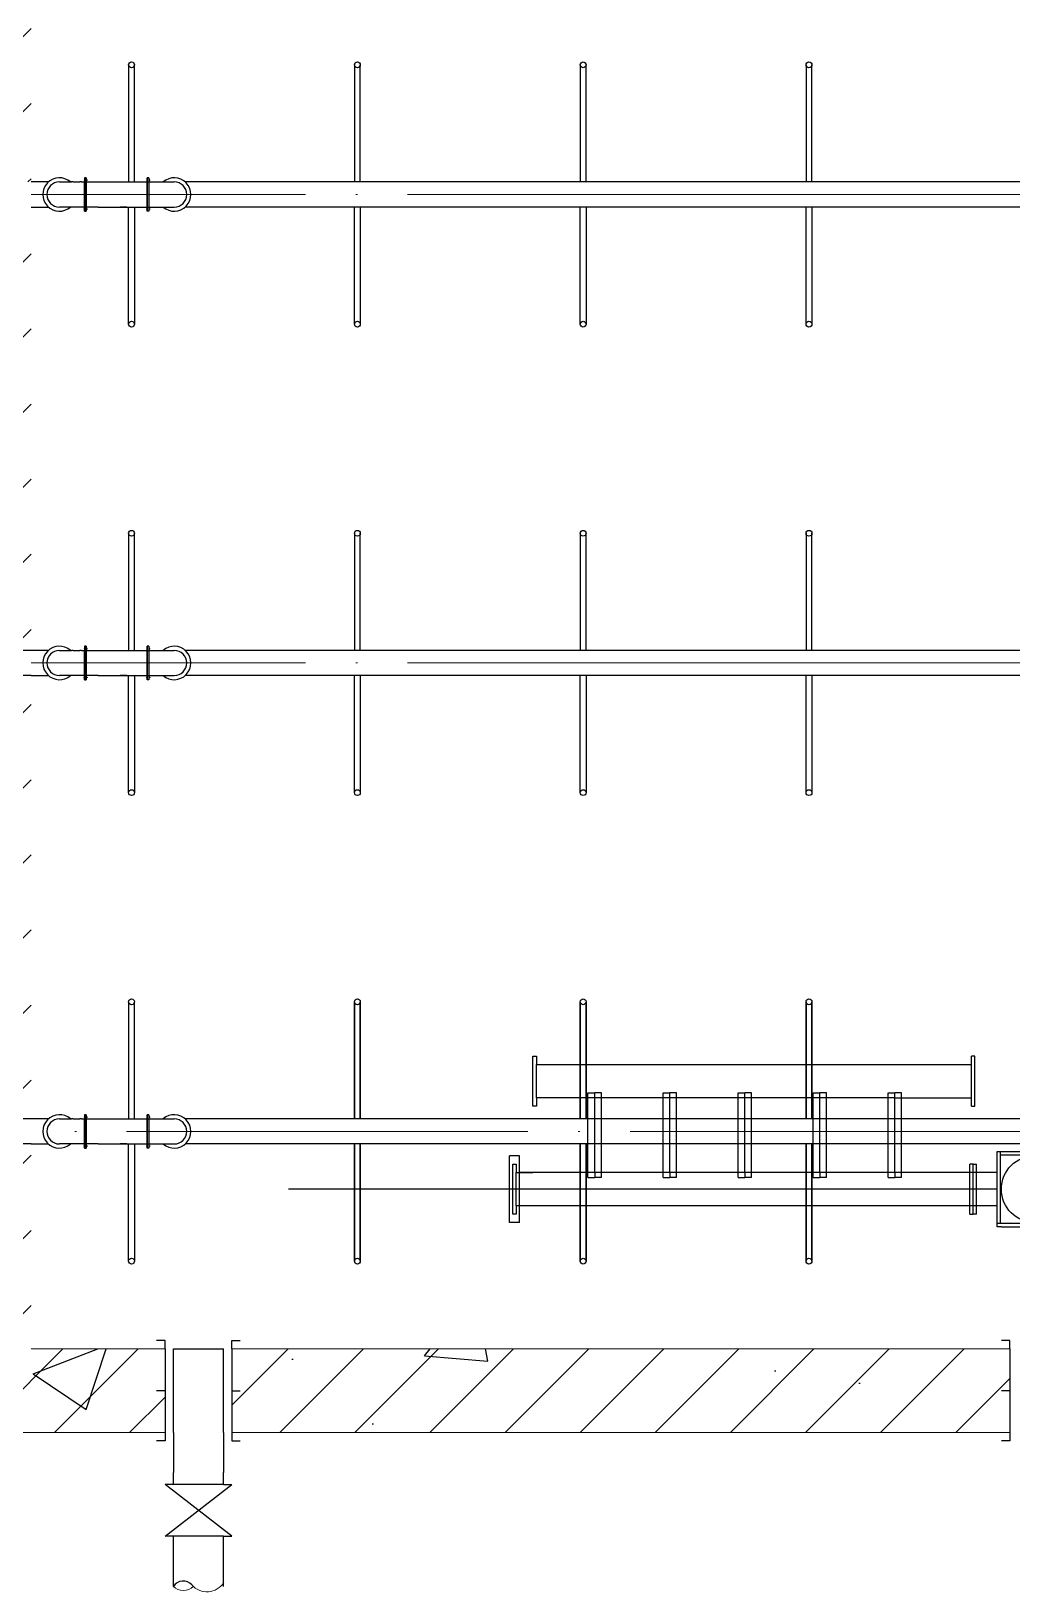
# Model space of a CAD drawing. Header units: millimetres. Extents: x 279 to 2876, y -494 to 1800.
# Drawn here: x 1121.1 to 1179.8, y 825.6 to 918.9 of the extents above; entities that cross this region are included whole.
import ezdxf

# ---------------------------------------------------------------- set-up
doc = ezdxf.new("R2010")
doc.units = ezdxf.units.MM
doc.linetypes.add('ACAD_ISO04W100', pattern=[30, 24, -3, 0, -3])
doc.layers.add('图层1', color=1, linetype='Continuous', lineweight=25, plot=False)
doc.layers.add('图层2', color=5, linetype='Continuous', lineweight=25, plot=False)
doc.layers.add('图层3', color=2, linetype='Continuous')

msp = doc.modelspace()

# ---------------------------------------------------------------- hatches: boundary and pattern name
at = {"layer": '图层3'}
h = msp.add_hatch(dxfattribs=at)
h.set_pattern_fill('ANSI31', color=256, style=0)
h.paths.add_polyline_path([(911.64464, 840.16504), (865.14464, 840.16504), (865.14464, 835.16504), (911.64464, 835.16504)])
h.paths.add_polyline_path([(961.14464, 840.16504), (914.64464, 840.16504), (914.64464, 835.16504), (961.14464, 835.16504)])
h.paths.add_polyline_path([(861.14464, 840.16504), (853.14464, 840.16504), (853.14464, 850.16504), (853.14464, 852.41504), (848.14464, 852.41504), (848.14464, 845.16504), (848.14464, 840.16504), (848.14464, 835.16504), (861.14464, 835.16504)])
h.paths.add_polyline_path([(853.14464, 880.41504), (848.14464, 880.41504), (848.14464, 853.91504), (853.14464, 853.91504)])
h.paths.add_polyline_path([(853.14464, 1085.16504), (853.14464, 1090.16504), (866.84016, 1090.16504), (871.84253, 1095.16504), (848.14464, 1095.16504), (848.14464, 1077.91504), (853.14464, 1077.91504), (853.14464, 1080.16504)])
h.paths.add_polyline_path([(882.72442, 1095.16504), (871.84253, 1095.16504), (866.84016, 1090.16504), (877.72204, 1090.16504)])
h.paths.add_polyline_path([(911.64464, 1095.16504), (882.72442, 1095.16504), (877.72204, 1090.16504), (911.64464, 1090.16504)])
h.paths.add_polyline_path([(853.14464, 1076.41504), (848.14464, 1076.41504), (848.14464, 1049.91504), (853.14464, 1049.91504)])
h.paths.add_polyline_path([(853.14464, 1048.41504), (848.14464, 1048.41504), (848.14464, 1021.91504), (853.14464, 1021.91504)])
h.paths.add_polyline_path([(853.14464, 1020.41504), (848.14464, 1020.41504), (848.14464, 993.91504), (853.14464, 993.91504)])
h.paths.add_polyline_path([(853.14464, 992.41504), (848.14464, 992.41504), (848.14464, 965.91504), (853.14464, 965.91504)])
h.paths.add_polyline_path([(853.14464, 964.41504), (848.14464, 964.41504), (848.14464, 937.91504), (853.14464, 937.91504)])
h.paths.add_polyline_path([(853.14464, 936.41504), (848.14464, 936.41504), (848.14464, 909.91504), (853.14464, 909.91504)])
h.paths.add_polyline_path([(853.14464, 908.41504), (848.14464, 908.41504), (848.14464, 881.91504), (853.14464, 881.91504)])
h.paths.add_polyline_path([(978.14464, 1085.16504), (978.14464, 1090.16504), (978.14464, 1095.16504), (914.64464, 1095.16504), (914.64464, 1090.16504), (973.14464, 1090.16504), (973.14464, 1080.16504), (973.14464, 840.16504), (965.14464, 840.16504), (965.14464, 835.16504), (978.14464, 835.16504)])
h.paths.add_polyline_path([(1041.64464, 1095.16504), (978.14464, 1095.16504), (978.14464, 1090.16504), (978.14464, 1080.16504), (978.14464, 835.16504), (991.14464, 835.16504), (991.14464, 840.16504), (983.14464, 840.16504), (983.14464, 1080.16504), (983.14464, 1090.16504), (1041.64464, 1090.16504)])
h.paths.add_polyline_path([(1108.14464, 1095.16504), (1044.64464, 1095.16504), (1044.64464, 1090.16504), (1103.14464, 1090.16504), (1103.14464, 1085.16504), (1103.14464, 1080.16504), (1103.14464, 1077.91504), (1108.14464, 1077.91504)])
h.paths.add_polyline_path([(1108.14464, 1076.41504), (1103.14464, 1076.41504), (1103.14464, 1049.91504), (1108.14464, 1049.91504)])
h.paths.add_polyline_path([(1108.14464, 1048.41504), (1103.14464, 1048.41504), (1103.14464, 1021.91504), (1108.14464, 1021.91504)])
h.paths.add_polyline_path([(1108.14464, 1020.41504), (1103.14464, 1020.41504), (1103.14464, 993.91504), (1108.14464, 993.91504)])
h.paths.add_polyline_path([(1108.14464, 992.41504), (1103.14464, 992.41504), (1103.14464, 965.91504), (1108.14464, 965.91504)])
h.paths.add_polyline_path([(1108.14464, 964.41504), (1103.14464, 964.41504), (1103.14464, 937.91504), (1108.14464, 937.91504)])
h.paths.add_polyline_path([(1108.14464, 936.41504), (1103.14464, 936.41504), (1103.14464, 909.91504), (1108.14464, 909.91504)])
h.paths.add_polyline_path([(1108.14464, 908.41504), (1103.14464, 908.41504), (1103.14464, 881.91504), (1108.14464, 881.91504)])
h.paths.add_polyline_path([(1108.14464, 880.41504), (1103.14464, 880.41504), (1103.14464, 853.91504), (1108.14464, 853.91504)])
h.paths.add_polyline_path([(1108.14464, 850.16504), (1108.14464, 852.41504), (1103.14464, 852.41504), (1103.14464, 840.16504), (1095.14464, 840.16504), (1095.14464, 835.16504), (1108.14464, 835.16504), (1108.14464, 840.16504)])
h.paths.add_polyline_path([(1091.14464, 840.16504), (1044.64464, 840.16504), (1044.64464, 835.16504), (1091.14464, 835.16504)])
h.paths.add_polyline_path([(1041.64464, 840.16504), (995.14464, 840.16504), (995.14464, 835.16504), (1041.64464, 835.16504)])
h.paths.add_polyline_path([(1129.14472, 840.16504), (1121.14472, 840.16504), (1121.14472, 850.16504), (1121.14472, 852.41504), (1116.14472, 852.41504), (1116.14472, 845.16504), (1116.14472, 840.16504), (1116.14472, 835.16504), (1129.14472, 835.16504)])
h.paths.add_polyline_path([(1179.64472, 840.16504), (1133.14472, 840.16504), (1133.14472, 835.16504), (1179.64472, 835.16504)])
h.paths.add_polyline_path([(1229.14472, 840.16504), (1182.64472, 840.16504), (1182.64472, 835.16504), (1229.14472, 835.16504)])
h.paths.add_polyline_path([(1121.14472, 880.41504), (1116.14472, 880.41504), (1116.14472, 853.91504), (1121.14472, 853.91504)])
h.paths.add_polyline_path([(1121.14472, 908.41504), (1116.14472, 908.41504), (1116.14472, 881.91504), (1121.14472, 881.91504)])
h.paths.add_polyline_path([(1121.14472, 936.41504), (1116.14472, 936.41504), (1116.14472, 909.91504), (1121.14472, 909.91504)])
h.paths.add_polyline_path([(1121.14472, 964.41504), (1116.14472, 964.41504), (1116.14472, 937.91504), (1121.14472, 937.91504)])
h.paths.add_polyline_path([(1121.14472, 992.41504), (1116.14472, 992.41504), (1116.14472, 965.91504), (1121.14472, 965.91504)])
h.paths.add_polyline_path([(1121.14472, 1020.41504), (1116.14472, 1020.41504), (1116.14472, 993.91504), (1121.14472, 993.91504)])
h.paths.add_polyline_path([(1121.14472, 1048.41504), (1116.14472, 1048.41504), (1116.14472, 1021.91504), (1121.14472, 1021.91504)])
h.paths.add_polyline_path([(1121.14472, 1076.41504), (1116.14472, 1076.41504), (1116.14472, 1049.91504), (1121.14472, 1049.91504)])
h.paths.add_polyline_path([(1121.14472, 1090.16504), (1179.64472, 1090.16504), (1179.64472, 1095.16504), (1116.14472, 1095.16504), (1116.14472, 1077.91504), (1121.14472, 1077.91504), (1121.14472, 1080.16504), (1121.14472, 1085.16504)])
h.paths.add_polyline_path([(1246.14472, 1095.16504), (1182.64472, 1095.16504), (1182.64472, 1090.16504), (1241.14472, 1090.16504), (1241.14472, 1080.16504), (1241.14472, 840.16504), (1233.14472, 840.16504), (1233.14472, 835.16504), (1246.14472, 835.16504), (1246.14472, 1085.16504), (1246.14472, 1090.16504)])
h = msp.add_hatch(dxfattribs=at)
h.set_pattern_fill('AR-CONC', color=256, scale=0.25, style=0)
h.paths.add_polyline_path([(853.14464, 1076.41504), (848.14464, 1076.41504), (848.14464, 1049.91504), (853.14464, 1049.91504)])
h.paths.add_polyline_path([(853.14464, 1090.16504), (866.84016, 1090.16504), (871.84253, 1095.16504), (848.14464, 1095.16504), (848.14464, 1077.91504), (853.14464, 1077.91504), (853.14464, 1080.16504), (853.14464, 1085.16504)])
h.paths.add_polyline_path([(911.64464, 1095.16504), (882.72442, 1095.16504), (877.72204, 1090.16504), (911.64464, 1090.16504)])
h.paths.add_polyline_path([(882.72442, 1095.16504), (871.84253, 1095.16504), (866.84016, 1090.16504), (877.72204, 1090.16504)])
h.paths.add_polyline_path([(978.14464, 1095.16504), (914.64464, 1095.16504), (914.64464, 1090.16504), (973.14464, 1090.16504), (973.14464, 1080.16504), (973.14464, 840.16504), (965.14464, 840.16504), (965.14464, 835.16504), (978.14464, 835.16504), (978.14464, 1085.16504), (978.14464, 1090.16504)])
h.paths.add_polyline_path([(961.14464, 840.16504), (914.64464, 840.16504), (914.64464, 835.16504), (961.14464, 835.16504)])
h.paths.add_polyline_path([(911.64464, 840.16504), (865.14464, 840.16504), (865.14464, 835.16504), (911.64464, 835.16504)])
h.paths.add_polyline_path([(853.14464, 850.16504), (853.14464, 852.41504), (848.14464, 852.41504), (848.14464, 845.16504), (848.14464, 840.16504), (848.14464, 835.16504), (861.14464, 835.16504), (861.14464, 840.16504), (853.14464, 840.16504)])
h.paths.add_polyline_path([(853.14464, 880.41504), (848.14464, 880.41504), (848.14464, 853.91504), (853.14464, 853.91504)])
h.paths.add_polyline_path([(853.14464, 908.41504), (848.14464, 908.41504), (848.14464, 881.91504), (853.14464, 881.91504)])
h.paths.add_polyline_path([(853.14464, 936.41504), (848.14464, 936.41504), (848.14464, 909.91504), (853.14464, 909.91504)])
h.paths.add_polyline_path([(853.14464, 964.41504), (848.14464, 964.41504), (848.14464, 937.91504), (853.14464, 937.91504)])
h.paths.add_polyline_path([(853.14464, 992.41504), (848.14464, 992.41504), (848.14464, 965.91504), (853.14464, 965.91504)])
h.paths.add_polyline_path([(853.14464, 1020.41504), (848.14464, 1020.41504), (848.14464, 993.91504), (853.14464, 993.91504)])
h.paths.add_polyline_path([(853.14464, 1048.41504), (848.14464, 1048.41504), (848.14464, 1021.91504), (853.14464, 1021.91504)])
h.paths.add_polyline_path([(983.14464, 1080.16504), (983.14464, 1090.16504), (1041.64464, 1090.16504), (1041.64464, 1095.16504), (978.14464, 1095.16504), (978.14464, 1090.16504), (978.14464, 1080.16504), (978.14464, 835.16504), (991.14464, 835.16504), (991.14464, 840.16504), (983.14464, 840.16504)])
h.paths.add_polyline_path([(1108.14464, 1095.16504), (1044.64464, 1095.16504), (1044.64464, 1090.16504), (1103.14464, 1090.16504), (1103.14464, 1085.16504), (1103.14464, 1080.16504), (1103.14464, 1077.91504), (1108.14464, 1077.91504)])
h.paths.add_polyline_path([(1108.14464, 1076.41504), (1103.14464, 1076.41504), (1103.14464, 1049.91504), (1108.14464, 1049.91504)])
h.paths.add_polyline_path([(1108.14464, 1048.41504), (1103.14464, 1048.41504), (1103.14464, 1021.91504), (1108.14464, 1021.91504)])
h.paths.add_polyline_path([(1108.14464, 1020.41504), (1103.14464, 1020.41504), (1103.14464, 993.91504), (1108.14464, 993.91504)])
h.paths.add_polyline_path([(1121.14472, 1020.41504), (1116.14472, 1020.41504), (1116.14472, 993.91504), (1121.14472, 993.91504)])
h.paths.add_polyline_path([(1121.14472, 1048.41504), (1116.14472, 1048.41504), (1116.14472, 1021.91504), (1121.14472, 1021.91504)])
h.paths.add_polyline_path([(1121.14472, 1076.41504), (1116.14472, 1076.41504), (1116.14472, 1049.91504), (1121.14472, 1049.91504)])
h.paths.add_polyline_path([(1121.14472, 1090.16504), (1179.64472, 1090.16504), (1179.64472, 1095.16504), (1116.14472, 1095.16504), (1116.14472, 1077.91504), (1121.14472, 1077.91504), (1121.14472, 1080.16504), (1121.14472, 1085.16504)])
h.paths.add_polyline_path([(1108.14464, 992.41504), (1103.14464, 992.41504), (1103.14464, 965.91504), (1108.14464, 965.91504)])
h.paths.add_polyline_path([(1121.14472, 992.41504), (1116.14472, 992.41504), (1116.14472, 965.91504), (1121.14472, 965.91504)])
h.paths.add_polyline_path([(1121.14472, 964.41504), (1116.14472, 964.41504), (1116.14472, 937.91504), (1121.14472, 937.91504)])
h.paths.add_polyline_path([(1108.14464, 964.41504), (1103.14464, 964.41504), (1103.14464, 937.91504), (1108.14464, 937.91504)])
h.paths.add_polyline_path([(1108.14464, 936.41504), (1103.14464, 936.41504), (1103.14464, 909.91504), (1108.14464, 909.91504)])
h.paths.add_polyline_path([(1121.14472, 936.41504), (1116.14472, 936.41504), (1116.14472, 909.91504), (1121.14472, 909.91504)])
h.paths.add_polyline_path([(1121.14472, 908.41504), (1116.14472, 908.41504), (1116.14472, 881.91504), (1121.14472, 881.91504)])
h.paths.add_polyline_path([(1108.14464, 908.41504), (1103.14464, 908.41504), (1103.14464, 881.91504), (1108.14464, 881.91504)])
h.paths.add_polyline_path([(1108.14464, 880.41504), (1103.14464, 880.41504), (1103.14464, 853.91504), (1108.14464, 853.91504)])
h.paths.add_polyline_path([(1121.14472, 880.41504), (1116.14472, 880.41504), (1116.14472, 853.91504), (1121.14472, 853.91504)])
h.paths.add_polyline_path([(1091.14464, 840.16504), (1044.64464, 840.16504), (1044.64464, 835.16504), (1091.14464, 835.16504)])
h.paths.add_polyline_path([(1108.14464, 840.16504), (1108.14464, 850.16504), (1108.14464, 852.41504), (1103.14464, 852.41504), (1103.14464, 840.16504), (1095.14464, 840.16504), (1095.14464, 835.16504), (1108.14464, 835.16504)])
h.paths.add_polyline_path([(1129.14472, 840.16504), (1121.14472, 840.16504), (1121.14472, 850.16504), (1121.14472, 852.41504), (1116.14472, 852.41504), (1116.14472, 845.16504), (1116.14472, 840.16504), (1116.14472, 835.16504), (1129.14472, 835.16504)])
h.paths.add_polyline_path([(1179.64472, 840.16504), (1133.14472, 840.16504), (1133.14472, 835.16504), (1179.64472, 835.16504)])
h.paths.add_polyline_path([(1041.64464, 840.16504), (995.14464, 840.16504), (995.14464, 835.16504), (1041.64464, 835.16504)])
h.paths.add_polyline_path([(1229.14472, 840.16504), (1182.64472, 840.16504), (1182.64472, 835.16504), (1229.14472, 835.16504)])
h.paths.add_polyline_path([(1246.14472, 1085.16504), (1246.14472, 1090.16504), (1246.14472, 1095.16504), (1182.64472, 1095.16504), (1182.64472, 1090.16504), (1241.14472, 1090.16504), (1241.14472, 1080.16504), (1241.14472, 840.16504), (1233.14472, 840.16504), (1233.14472, 835.16504), (1246.14472, 835.16504)])

# ---------------------------------------------------------------- linework, layer by layer
at = {"linetype": 'ACAD_ISO04W100', "lineweight": 0}
for p, q in [((1167.64472, 909.16504), (1121.14472, 909.16504)), ((1167.64472, 909.16504), (1241.14472, 909.16504)), ((1167.64472, 881.16504), (1121.14472, 881.16504)), ((1167.64472, 881.16504), (1241.14472, 881.16504)), ((1241.14472, 853.16504), (1121.14472, 853.16504))]:
    msp.add_line(p, q, dxfattribs=at)
for p, q in [((1151.14472, 857.16562), (1151.14472, 857.66562)), ((1151.14472, 857.66562), (1151.34472, 857.66562)), ((1151.34472, 857.66562), (1151.34472, 857.16562)), ((1177.36571, 854.66562), (1177.36571, 857.66562)), ((1177.56571, 857.66562), (1177.36571, 857.66562)), ((1177.56571, 857.36562), (1177.56571, 857.66562)), ((1177.56571, 857.16562), (1177.56571, 857.36562)), ((1151.14472, 854.66562), (1151.14472, 857.16562)), ((1151.34472, 855.16562), (1151.34472, 857.16562)), ((1151.34472, 857.16562), (1177.36571, 857.16562)), ((1177.56571, 855.16562), (1177.56571, 857.16562)), ((1154.43155, 850.41562), (1154.43155, 855.46562)), ((1154.43155, 855.46562), (1154.83155, 855.46562)), ((1154.83155, 850.71562), (1154.83155, 855.46562)), ((1154.83155, 850.71562), (1154.83155, 855.46562)), ((1155.23155, 855.46562), (1154.83155, 855.46562)), ((1154.83155, 850.71562), (1154.83155, 855.40636)), ((1155.23155, 850.41562), (1155.23155, 855.46562)), ((1158.91838, 850.41562), (1158.91838, 855.46562)), ((1158.91838, 855.46562), (1159.31838, 855.46562)), ((1159.31838, 850.71562), (1159.31838, 855.46562)), ((1159.31838, 850.71562), (1159.31838, 855.46562)), ((1159.31838, 850.71562), (1159.31838, 855.46562)), ((1159.71838, 855.46562), (1159.31838, 855.46562)), ((1159.71838, 850.41562), (1159.71838, 855.46562)), ((1163.40522, 850.41562), (1163.40522, 855.46562)), ((1163.40522, 855.46562), (1163.80522, 855.46562)), ((1163.80522, 850.71562), (1163.80522, 855.46562)), ((1163.80522, 850.71562), (1163.80522, 855.46562)), ((1163.80522, 850.71562), (1163.80522, 855.46562)), ((1164.20522, 855.46562), (1163.80522, 855.46562)), ((1164.20522, 850.41562), (1164.20522, 855.46562)), ((1167.89205, 850.41562), (1167.89205, 855.46562)), ((1167.89205, 855.46562), (1168.29205, 855.46562)), ((1168.29205, 850.71562), (1168.29205, 855.46562)), ((1168.29205, 850.71562), (1168.29205, 855.46562)), ((1168.29205, 850.71562), (1168.29205, 855.46562)), ((1168.69205, 855.46562), (1168.29205, 855.46562)), ((1168.69205, 850.41562), (1168.69205, 855.46562)), ((1172.37888, 850.41562), (1172.37888, 855.46562)), ((1172.37888, 855.46562), (1172.77888, 855.46562)), ((1172.77888, 850.71562), (1172.77888, 855.46562)), ((1172.77888, 850.71562), (1172.77888, 855.46562)), ((1173.17888, 855.46562), (1172.77888, 855.46562)), ((1173.17888, 850.41562), (1173.17888, 855.46562)), ((1151.34472, 854.66562), (1151.14472, 854.66562)), ((1172.77888, 855.16562), (1151.34472, 855.16562)), ((1151.34472, 855.16562), (1151.34472, 854.66562)), ((1172.77888, 855.16562), (1175.54553, 855.16562)), ((1175.54553, 855.16562), (1177.36571, 855.16562)), ((1177.36571, 854.66562), (1177.56571, 854.66562)), ((1177.56571, 854.66562), (1177.56571, 855.16562)), ((1150.04472, 851.71562), (1149.74472, 851.71562)), ((1149.74472, 851.67864), (1149.74472, 851.71562)), ((1149.74472, 847.95383), (1149.74472, 851.67864)), ((1150.34472, 851.71562), (1150.04472, 851.71562)), ((1150.34472, 851.67864), (1150.34472, 851.71562)), ((1150.34472, 847.95383), (1150.34472, 851.67864)), ((1178.89472, 847.46562), (1178.89472, 851.96562)), ((1178.89472, 851.96562), (1181.14472, 851.96562)), ((1179.09472, 847.66562), (1179.09472, 851.96562)), ((1179.09472, 851.76562), (1181.14472, 851.76562)), ((1149.94472, 850.71562), (1149.94472, 851.21562)), ((1149.94472, 851.21562), (1150.14472, 851.21562)), ((1149.94472, 848.21562), (1149.94472, 850.71562)), ((1150.14472, 851.21562), (1150.14472, 850.71562)), ((1150.14472, 848.71562), (1150.14472, 850.71562)), ((1150.14472, 850.71562), (1151.14472, 850.71562)), ((1177.26571, 850.71562), (1150.34472, 850.71562)), ((1157.93956, 850.71562), (1151.14472, 850.71562)), ((1154.83155, 850.71562), (1154.83155, 850.41562)), ((1154.83155, 850.71562), (1154.83155, 850.41562)), ((1178.89472, 850.71562), (1157.93956, 850.71562)), ((1159.31838, 850.71562), (1159.31838, 850.41562)), ((1159.31838, 850.71562), (1159.31838, 850.41562)), ((1163.80522, 850.71562), (1163.80522, 850.41562)), ((1163.80522, 850.71562), (1163.80522, 850.41562)), ((1168.29205, 850.71562), (1168.29205, 850.41562)), ((1168.29205, 850.71562), (1168.29205, 850.41562)), ((1172.77888, 850.71562), (1172.77888, 850.41562)), ((1172.77888, 850.71562), (1172.77888, 850.41562)), ((1177.26571, 848.21562), (1177.26571, 851.21562)), ((1177.46571, 851.21562), (1177.26571, 851.21562)), ((1177.46571, 850.91562), (1177.46571, 851.21562)), ((1177.46571, 851.21562), (1177.66571, 851.21562)), ((1177.46571, 850.71562), (1177.46571, 850.91562)), ((1177.46571, 848.71562), (1177.46571, 850.71562)), ((1177.66571, 848.21562), (1177.66571, 851.21562)), ((1154.43155, 850.41562), (1154.83155, 850.41562)), ((1155.23155, 850.41562), (1154.83155, 850.41562)), ((1158.91838, 850.41562), (1159.31838, 850.41562)), ((1159.71838, 850.41562), (1159.31838, 850.41562)), ((1163.40522, 850.41562), (1163.80522, 850.41562)), ((1164.20522, 850.41562), (1163.80522, 850.41562)), ((1167.89205, 850.41562), (1168.29205, 850.41562)), ((1168.69205, 850.41562), (1168.29205, 850.41562)), ((1172.37888, 850.41562), (1172.77888, 850.41562)), ((1173.17888, 850.41562), (1172.77888, 850.41562)), ((1178.89472, 849.71562), (1136.53452, 849.71562)), ((1177.46571, 849.71562), (1177.26571, 849.71562)), ((1149.74472, 847.71562), (1149.74472, 847.95383)), ((1150.14472, 848.21562), (1149.94472, 848.21562)), ((1151.14472, 848.71562), (1150.14472, 848.71562)), ((1150.14472, 848.71562), (1150.14472, 848.21562)), ((1150.34472, 847.71562), (1150.34472, 847.95383)), ((1156.86771, 848.71562), (1151.14472, 848.71562)), ((1178.89472, 848.71562), (1156.86771, 848.71562)), ((1177.26571, 848.21562), (1177.46571, 848.21562)), ((1177.46571, 848.21562), (1177.46571, 848.71562)), ((1177.66571, 848.21562), (1177.46571, 848.21562)), ((1150.04472, 847.71562), (1149.74472, 847.71562)), ((1150.34472, 847.71562), (1149.89472, 847.71562)), ((1181.14472, 847.66562), (1178.89472, 847.66562)), ((1179.14472, 847.46562), (1178.89472, 847.46562)), ((1179.14472, 847.46562), (1181.14472, 847.46562)), ((1129.14472, 840.66504), (1128.64472, 840.66504)), ((1129.14472, 840.16504), (1129.14472, 840.66504)), ((1133.14472, 840.16504), (1133.14472, 840.66504)), ((1133.14472, 840.66504), (1133.64472, 840.66504)), ((1179.64472, 840.66504), (1179.14472, 840.66504)), ((1179.64472, 840.16504), (1179.64472, 840.66504)), ((1129.14472, 840.16504), (1129.14472, 835.16504)), ((1133.14472, 840.16504), (1133.14472, 835.16504)), ((1179.64472, 840.16504), (1179.64472, 835.16504)), ((1129.14472, 837.66504), (1128.64472, 837.66504)), ((1133.14472, 837.66504), (1133.64472, 837.66504)), ((1179.64472, 837.66504), (1179.14472, 837.66504)), ((1129.14472, 835.16504), (1129.14472, 834.66504)), ((1129.64472, 835.16504), (1129.64472, 832.77254)), ((1129.64472, 835.16504), (1129.64472, 832.77254)), ((1129.64472, 835.16504), (1129.64472, 832.77254)), ((1129.64472, 835.16504), (1129.64472, 832.77254)), ((1132.64472, 835.16504), (1132.64472, 832.77254)), ((1132.64472, 835.16504), (1132.64472, 832.77254)), ((1132.64472, 835.16504), (1132.64472, 832.77254)), ((1132.64472, 835.16504), (1132.64472, 832.77254)), ((1133.14472, 835.16504), (1133.14472, 834.66504)), ((1179.64472, 835.16504), (1179.64472, 834.66504)), ((1129.14472, 834.66504), (1128.64472, 834.66504)), ((1133.14472, 834.66504), (1133.64472, 834.66504)), ((1179.64472, 834.66504), (1179.14472, 834.66504)), ((1129.64472, 832.07004), (1129.14472, 832.07004)), ((1133.14472, 828.97504), (1129.14472, 832.07004)), ((1129.14472, 828.97504), (1133.14472, 832.07004)), ((1129.64472, 832.07004), (1129.64472, 832.77254)), ((1129.64472, 832.07004), (1129.64472, 832.77254)), ((1129.64472, 832.07004), (1129.64472, 832.77254)), ((1129.64472, 832.07004), (1129.64472, 832.77254)), ((1132.64472, 832.07004), (1129.64472, 832.07004)), ((1132.64472, 832.07004), (1132.64472, 832.77254)), ((1132.64472, 832.07004), (1132.64472, 832.77254)), ((1132.64472, 832.07004), (1132.64472, 832.77254)), ((1132.64472, 832.07004), (1132.64472, 832.77254)), ((1132.64472, 832.07004), (1133.14472, 832.07004)), ((1129.64472, 828.97504), (1129.14472, 828.97504)), ((1129.64472, 825.97504), (1129.64472, 828.97504)), ((1132.64472, 828.97504), (1129.64472, 828.97504)), ((1132.64472, 825.97504), (1132.64472, 828.97504)), ((1132.64472, 828.97504), (1133.14472, 828.97504))]:
    msp.add_line(p, q)
at = {"lineweight": 0}
for p, q in [((1129.14472, 840.16504), (1121.14472, 840.16504)), ((1179.64472, 840.16504), (1133.14472, 840.16504)), ((1116.14472, 835.16504), (1129.14472, 835.16504)), ((1133.14472, 835.16504), (1179.64472, 835.16504))]:
    msp.add_line(p, q, dxfattribs=at)
at = {"color": 0}
msp.add_line((1129.64472, 835.16504), (1129.64472, 840.16504), dxfattribs=at)
msp.add_circle((1181.14472, 849.71562), 2)
at = {"lineweight": 0}
for centre, radius, start, end in [((1130.23912, 826.5427), 0.82192, 223.6811816, 316.1726464), ((1131.64844, 826.84037), 1.19074, 220.9089818, 327.6488121)]:
    msp.add_arc(centre, radius, start, end, dxfattribs=at)
for p in [(1154.83155, 850.71562), (1159.31838, 850.71562), (1163.80522, 850.71562), (1168.29205, 850.71562), (1172.77888, 850.71562)]:
    msp.add_point(p)
at = {"layer": '图层1'}
for p, q in [((1122.14472, 909.91504), (1121.14472, 909.91504)), ((1122.17311, 909.91504), (1122.14472, 909.91504)), ((1122.83455, 909.91504), (1123.54472, 909.91504)), ((1123.64472, 909.91504), (1123.54472, 909.91504)), ((1123.64472, 909.91504), (1124.04472, 909.91504)), ((1124.14472, 909.91504), (1124.04472, 909.91504)), ((1124.14472, 909.91504), (1124.74472, 909.91504)), ((1124.33961, 910.03504), (1124.31961, 910.03504)), ((1124.31961, 910.03504), (1124.31961, 910.01504)), ((1124.31961, 910.01504), (1124.33961, 910.01504)), ((1124.43961, 910.16504), (1124.33961, 910.16504)), ((1124.33961, 910.16504), (1124.33961, 909.91504)), ((1124.33961, 910.16504), (1124.33961, 908.16364)), ((1124.43961, 910.16504), (1124.33961, 910.16504)), ((1124.33961, 908.41504), (1124.33961, 909.91504)), ((1124.43961, 909.91504), (1124.43961, 910.16504)), ((1124.43961, 910.16504), (1124.43961, 908.16364)), ((1124.45461, 910.03504), (1124.43961, 910.03504)), ((1124.43961, 910.01504), (1124.45461, 910.01504)), ((1124.43961, 910.01504), (1124.43961, 909.91504)), ((1124.43961, 908.16504), (1124.43961, 909.91504)), ((1124.46461, 910.05504), (1124.45461, 910.05504)), ((1124.45461, 910.05504), (1124.45461, 910.03504)), ((1124.45461, 910.01504), (1124.45461, 910.03504)), ((1124.45461, 909.99504), (1124.45461, 910.01504)), ((1124.46461, 909.99504), (1124.45461, 909.99504)), ((1124.46461, 910.03504), (1124.46461, 910.05504)), ((1124.48961, 910.03504), (1124.46461, 910.03504)), ((1124.46461, 910.03504), (1124.46461, 910.01504)), ((1124.46461, 910.01504), (1124.48961, 910.01504)), ((1124.46461, 910.01504), (1124.46461, 909.99504)), ((1124.48961, 910.01504), (1124.48961, 910.03504)), ((1124.74472, 909.91504), (1125.14472, 909.91504)), ((1125.14472, 909.91504), (1129.69196, 909.91504)), ((1128.08505, 910.03504), (1128.06505, 910.03504)), ((1128.06505, 910.03504), (1128.06505, 910.01504)), ((1128.06505, 910.01504), (1128.08505, 910.01504)), ((1128.08505, 910.01504), (1128.08505, 910.16504)), ((1128.08505, 910.16504), (1128.18505, 910.16504)), ((1128.08505, 910.16504), (1128.08505, 908.16364)), ((1128.18505, 910.16504), (1128.08505, 910.16504)), ((1128.08505, 909.91504), (1128.08505, 910.01504)), ((1128.08505, 908.16504), (1128.08505, 909.91504)), ((1128.18505, 910.16504), (1128.18505, 908.45633)), ((1128.18505, 910.16504), (1128.18505, 908.16364)), ((1128.20005, 910.03504), (1128.18505, 910.03504)), ((1128.18505, 910.01504), (1128.20005, 910.01504)), ((1128.18505, 910.01504), (1128.18505, 909.91504)), ((1128.21005, 910.05504), (1128.20005, 910.05504)), ((1128.20005, 910.05504), (1128.20005, 910.03504)), ((1128.20005, 910.01504), (1128.20005, 910.03504)), ((1128.20005, 909.99504), (1128.20005, 910.01504)), ((1128.21005, 909.99504), (1128.20005, 909.99504)), ((1128.21005, 910.03504), (1128.21005, 910.05504)), ((1128.23505, 910.03504), (1128.21005, 910.03504)), ((1128.21005, 910.03504), (1128.21005, 910.01504)), ((1128.21005, 910.01504), (1128.23505, 910.01504)), ((1128.21005, 910.01504), (1128.21005, 909.99504)), ((1128.23505, 910.01504), (1128.23505, 910.03504)), ((1121.14472, 908.41504), (1122.14472, 908.41504)), ((1122.14472, 908.41504), (1122.17311, 908.41504)), ((1123.54472, 908.41504), (1122.84472, 908.41504)), ((1123.64472, 908.41504), (1123.54472, 908.41504)), ((1124.04472, 908.41504), (1123.64472, 908.41504)), ((1124.14472, 908.41504), (1124.04472, 908.41504)), ((1124.74472, 908.41504), (1124.14472, 908.41504)), ((1124.31961, 908.29364), (1124.31961, 908.31364)), ((1124.31961, 908.31364), (1124.33961, 908.31364)), ((1124.33961, 908.29364), (1124.31961, 908.29364)), ((1124.33961, 908.41504), (1124.33961, 908.16504)), ((1124.33961, 908.16504), (1124.33961, 908.41504)), ((1124.33961, 908.16504), (1124.43961, 908.16504)), ((1124.43961, 908.16504), (1124.33961, 908.16504)), ((1124.43961, 908.16364), (1124.33961, 908.16364)), ((1124.43961, 908.41504), (1124.43961, 908.16504)), ((1124.43961, 908.31364), (1124.45461, 908.31364)), ((1124.45461, 908.29364), (1124.43961, 908.29364)), ((1124.46461, 908.33364), (1124.45461, 908.33364)), ((1124.45461, 908.33364), (1124.45461, 908.31364)), ((1124.45461, 908.31364), (1124.45461, 908.29364)), ((1124.45461, 908.27364), (1124.45461, 908.29364)), ((1124.46461, 908.27364), (1124.45461, 908.27364)), ((1124.46461, 908.31364), (1124.46461, 908.33364)), ((1124.46461, 908.31364), (1124.48961, 908.31364)), ((1124.46461, 908.29364), (1124.46461, 908.31364)), ((1124.48961, 908.29364), (1124.46461, 908.29364)), ((1124.46461, 908.29364), (1124.46461, 908.27364)), ((1124.48961, 908.31364), (1124.48961, 908.29364)), ((1125.14472, 908.41504), (1124.74472, 908.41504)), ((1125.14472, 908.41504), (1129.69196, 908.41504)), ((1128.06505, 908.29364), (1128.06505, 908.31364)), ((1128.06505, 908.31364), (1128.08505, 908.31364)), ((1128.08505, 908.29364), (1128.06505, 908.29364)), ((1128.18505, 908.16504), (1128.08505, 908.16504)), ((1128.18505, 908.16364), (1128.08505, 908.16364)), ((1128.18505, 908.45633), (1128.18505, 908.41504)), ((1128.18505, 908.41504), (1128.18505, 908.16504)), ((1128.18505, 908.31364), (1128.20005, 908.31364)), ((1128.20005, 908.29364), (1128.18505, 908.29364)), ((1128.21005, 908.33364), (1128.20005, 908.33364)), ((1128.20005, 908.33364), (1128.20005, 908.31364)), ((1128.20005, 908.31364), (1128.20005, 908.29364)), ((1128.20005, 908.27364), (1128.20005, 908.29364)), ((1128.21005, 908.27364), (1128.20005, 908.27364)), ((1128.21005, 908.31364), (1128.21005, 908.33364)), ((1128.21005, 908.31364), (1128.23505, 908.31364)), ((1128.21005, 908.29364), (1128.21005, 908.31364)), ((1128.23505, 908.29364), (1128.21005, 908.29364)), ((1128.21005, 908.29364), (1128.21005, 908.27364)), ((1128.23505, 908.31364), (1128.23505, 908.29364)), ((1122.14472, 881.91504), (1121.14472, 881.91504)), ((1122.17311, 881.91504), (1122.14472, 881.91504)), ((1122.83455, 881.91504), (1123.54472, 881.91504)), ((1123.64472, 881.91504), (1123.54472, 881.91504)), ((1123.64472, 881.91504), (1124.04472, 881.91504)), ((1124.14472, 881.91504), (1124.04472, 881.91504)), ((1124.14472, 881.91504), (1124.74472, 881.91504)), ((1124.33961, 882.03504), (1124.31961, 882.03504)), ((1124.31961, 882.03504), (1124.31961, 882.01504)), ((1124.31961, 882.01504), (1124.33961, 882.01504)), ((1124.43961, 882.16504), (1124.33961, 882.16504)), ((1124.33961, 882.16504), (1124.33961, 881.91504)), ((1124.33961, 882.16504), (1124.33961, 880.16364)), ((1124.43961, 882.16504), (1124.33961, 882.16504)), ((1124.33961, 880.41504), (1124.33961, 881.91504)), ((1124.43961, 881.91504), (1124.43961, 882.16504)), ((1124.43961, 882.16504), (1124.43961, 880.16364)), ((1124.45461, 882.03504), (1124.43961, 882.03504)), ((1124.43961, 882.01504), (1124.45461, 882.01504)), ((1124.43961, 882.01504), (1124.43961, 881.91504)), ((1124.43961, 880.16504), (1124.43961, 881.91504)), ((1124.46461, 882.05504), (1124.45461, 882.05504)), ((1124.45461, 882.05504), (1124.45461, 882.03504)), ((1124.45461, 882.01504), (1124.45461, 882.03504)), ((1124.45461, 881.99504), (1124.45461, 882.01504)), ((1124.46461, 881.99504), (1124.45461, 881.99504)), ((1124.46461, 882.03504), (1124.46461, 882.05504)), ((1124.48961, 882.03504), (1124.46461, 882.03504)), ((1124.46461, 882.03504), (1124.46461, 882.01504)), ((1124.46461, 882.01504), (1124.48961, 882.01504)), ((1124.46461, 882.01504), (1124.46461, 881.99504)), ((1124.48961, 882.01504), (1124.48961, 882.03504)), ((1124.74472, 881.91504), (1125.14472, 881.91504)), ((1125.14472, 881.91504), (1129.69196, 881.91504)), ((1128.08505, 882.03504), (1128.06505, 882.03504)), ((1128.06505, 882.03504), (1128.06505, 882.01504)), ((1128.06505, 882.01504), (1128.08505, 882.01504)), ((1128.08505, 882.01504), (1128.08505, 882.16504)), ((1128.08505, 882.16504), (1128.18505, 882.16504)), ((1128.08505, 882.16504), (1128.08505, 880.16364)), ((1128.18505, 882.16504), (1128.08505, 882.16504)), ((1128.08505, 881.91504), (1128.08505, 882.01504)), ((1128.08505, 880.16504), (1128.08505, 881.91504)), ((1128.18505, 882.16504), (1128.18505, 880.45633)), ((1128.18505, 882.16504), (1128.18505, 880.16364)), ((1128.20005, 882.03504), (1128.18505, 882.03504)), ((1128.18505, 882.01504), (1128.20005, 882.01504)), ((1128.18505, 882.01504), (1128.18505, 881.91504)), ((1128.21005, 882.05504), (1128.20005, 882.05504)), ((1128.20005, 882.05504), (1128.20005, 882.03504)), ((1128.20005, 882.01504), (1128.20005, 882.03504)), ((1128.20005, 881.99504), (1128.20005, 882.01504)), ((1128.21005, 881.99504), (1128.20005, 881.99504)), ((1128.21005, 882.03504), (1128.21005, 882.05504)), ((1128.23505, 882.03504), (1128.21005, 882.03504)), ((1128.21005, 882.03504), (1128.21005, 882.01504)), ((1128.21005, 882.01504), (1128.23505, 882.01504)), ((1128.21005, 882.01504), (1128.21005, 881.99504)), ((1128.23505, 882.01504), (1128.23505, 882.03504)), ((1121.14472, 880.41504), (1122.14472, 880.41504)), ((1122.14472, 880.41504), (1122.17311, 880.41504)), ((1123.54472, 880.41504), (1122.84472, 880.41504)), ((1123.64472, 880.41504), (1123.54472, 880.41504)), ((1124.04472, 880.41504), (1123.64472, 880.41504)), ((1124.14472, 880.41504), (1124.04472, 880.41504)), ((1124.74472, 880.41504), (1124.14472, 880.41504)), ((1124.31961, 880.29364), (1124.31961, 880.31364)), ((1124.31961, 880.31364), (1124.33961, 880.31364)), ((1124.33961, 880.29364), (1124.31961, 880.29364)), ((1124.33961, 880.41504), (1124.33961, 880.16504)), ((1124.33961, 880.16504), (1124.33961, 880.41504)), ((1124.33961, 880.16504), (1124.43961, 880.16504)), ((1124.43961, 880.16504), (1124.33961, 880.16504)), ((1124.43961, 880.16364), (1124.33961, 880.16364)), ((1124.43961, 880.41504), (1124.43961, 880.16504)), ((1124.43961, 880.31364), (1124.45461, 880.31364)), ((1124.45461, 880.29364), (1124.43961, 880.29364)), ((1124.46461, 880.33364), (1124.45461, 880.33364)), ((1124.45461, 880.33364), (1124.45461, 880.31364)), ((1124.45461, 880.31364), (1124.45461, 880.29364)), ((1124.45461, 880.27364), (1124.45461, 880.29364)), ((1124.46461, 880.27364), (1124.45461, 880.27364)), ((1124.46461, 880.31364), (1124.46461, 880.33364)), ((1124.46461, 880.31364), (1124.48961, 880.31364)), ((1124.46461, 880.29364), (1124.46461, 880.31364)), ((1124.48961, 880.29364), (1124.46461, 880.29364)), ((1124.46461, 880.29364), (1124.46461, 880.27364)), ((1124.48961, 880.31364), (1124.48961, 880.29364)), ((1125.14472, 880.41504), (1124.74472, 880.41504)), ((1125.14472, 880.41504), (1129.69196, 880.41504)), ((1128.06505, 880.29364), (1128.06505, 880.31364)), ((1128.06505, 880.31364), (1128.08505, 880.31364)), ((1128.08505, 880.29364), (1128.06505, 880.29364)), ((1128.18505, 880.16504), (1128.08505, 880.16504)), ((1128.18505, 880.16364), (1128.08505, 880.16364)), ((1128.18505, 880.45633), (1128.18505, 880.41504)), ((1128.18505, 880.41504), (1128.18505, 880.16504)), ((1128.18505, 880.31364), (1128.20005, 880.31364)), ((1128.20005, 880.29364), (1128.18505, 880.29364)), ((1128.21005, 880.33364), (1128.20005, 880.33364)), ((1128.20005, 880.33364), (1128.20005, 880.31364)), ((1128.20005, 880.31364), (1128.20005, 880.29364)), ((1128.20005, 880.27364), (1128.20005, 880.29364)), ((1128.21005, 880.27364), (1128.20005, 880.27364)), ((1128.21005, 880.31364), (1128.21005, 880.33364)), ((1128.21005, 880.31364), (1128.23505, 880.31364)), ((1128.21005, 880.29364), (1128.21005, 880.31364)), ((1128.23505, 880.29364), (1128.21005, 880.29364)), ((1128.21005, 880.29364), (1128.21005, 880.27364)), ((1128.23505, 880.31364), (1128.23505, 880.29364)), ((1122.14472, 853.91504), (1121.14472, 853.91504)), ((1122.17311, 853.91504), (1122.14472, 853.91504)), ((1122.83455, 853.91504), (1123.54472, 853.91504)), ((1123.64472, 853.91504), (1123.54472, 853.91504)), ((1123.64472, 853.91504), (1124.04472, 853.91504)), ((1124.14472, 853.91504), (1124.04472, 853.91504)), ((1124.14472, 853.91504), (1124.74472, 853.91504)), ((1124.33961, 854.03504), (1124.31961, 854.03504)), ((1124.31961, 854.03504), (1124.31961, 854.01504)), ((1124.31961, 854.01504), (1124.33961, 854.01504)), ((1124.43961, 854.16504), (1124.33961, 854.16504)), ((1124.33961, 854.16504), (1124.33961, 853.91504)), ((1124.33961, 854.16504), (1124.33961, 852.16364)), ((1124.43961, 854.16504), (1124.33961, 854.16504)), ((1124.33961, 852.41504), (1124.33961, 853.91504)), ((1124.43961, 853.91504), (1124.43961, 854.16504)), ((1124.43961, 854.16504), (1124.43961, 852.16364)), ((1124.45461, 854.03504), (1124.43961, 854.03504)), ((1124.43961, 854.01504), (1124.45461, 854.01504)), ((1124.43961, 854.01504), (1124.43961, 853.91504)), ((1124.43961, 852.16504), (1124.43961, 853.91504)), ((1124.46461, 854.05504), (1124.45461, 854.05504)), ((1124.45461, 854.05504), (1124.45461, 854.03504)), ((1124.45461, 854.01504), (1124.45461, 854.03504)), ((1124.45461, 853.99504), (1124.45461, 854.01504)), ((1124.46461, 853.99504), (1124.45461, 853.99504)), ((1124.46461, 854.03504), (1124.46461, 854.05504)), ((1124.48961, 854.03504), (1124.46461, 854.03504)), ((1124.46461, 854.03504), (1124.46461, 854.01504)), ((1124.46461, 854.01504), (1124.48961, 854.01504)), ((1124.46461, 854.01504), (1124.46461, 853.99504)), ((1124.48961, 854.01504), (1124.48961, 854.03504)), ((1124.74472, 853.91504), (1125.14472, 853.91504)), ((1125.14472, 853.91504), (1129.69196, 853.91504)), ((1128.08505, 854.03504), (1128.06505, 854.03504)), ((1128.06505, 854.03504), (1128.06505, 854.01504)), ((1128.06505, 854.01504), (1128.08505, 854.01504)), ((1128.08505, 854.01504), (1128.08505, 854.16504)), ((1128.08505, 854.16504), (1128.18505, 854.16504)), ((1128.08505, 854.16504), (1128.08505, 852.16364)), ((1128.18505, 854.16504), (1128.08505, 854.16504)), ((1128.08505, 853.91504), (1128.08505, 854.01504)), ((1128.08505, 852.16504), (1128.08505, 853.91504)), ((1128.18505, 854.16504), (1128.18505, 852.45633)), ((1128.18505, 854.16504), (1128.18505, 852.16364)), ((1128.20005, 854.03504), (1128.18505, 854.03504)), ((1128.18505, 854.01504), (1128.20005, 854.01504)), ((1128.18505, 854.01504), (1128.18505, 853.91504)), ((1128.21005, 854.05504), (1128.20005, 854.05504)), ((1128.20005, 854.05504), (1128.20005, 854.03504)), ((1128.20005, 854.01504), (1128.20005, 854.03504)), ((1128.20005, 853.99504), (1128.20005, 854.01504)), ((1128.21005, 853.99504), (1128.20005, 853.99504)), ((1128.21005, 854.03504), (1128.21005, 854.05504)), ((1128.23505, 854.03504), (1128.21005, 854.03504)), ((1128.21005, 854.03504), (1128.21005, 854.01504)), ((1128.21005, 854.01504), (1128.23505, 854.01504)), ((1128.21005, 854.01504), (1128.21005, 853.99504)), ((1128.23505, 854.01504), (1128.23505, 854.03504)), ((1121.14472, 852.41504), (1122.14472, 852.41504)), ((1122.14472, 852.41504), (1122.17311, 852.41504)), ((1123.54472, 852.41504), (1122.84472, 852.41504)), ((1123.64472, 852.41504), (1123.54472, 852.41504)), ((1124.04472, 852.41504), (1123.64472, 852.41504)), ((1124.14472, 852.41504), (1124.04472, 852.41504)), ((1124.74472, 852.41504), (1124.14472, 852.41504)), ((1124.31961, 852.29364), (1124.31961, 852.31364)), ((1124.31961, 852.31364), (1124.33961, 852.31364)), ((1124.33961, 852.29364), (1124.31961, 852.29364)), ((1124.33961, 852.41504), (1124.33961, 852.16504)), ((1124.33961, 852.16504), (1124.33961, 852.41504)), ((1124.33961, 852.16504), (1124.43961, 852.16504)), ((1124.43961, 852.16504), (1124.33961, 852.16504)), ((1124.43961, 852.16364), (1124.33961, 852.16364)), ((1124.43961, 852.41504), (1124.43961, 852.16504)), ((1124.43961, 852.31364), (1124.45461, 852.31364)), ((1124.45461, 852.29364), (1124.43961, 852.29364)), ((1124.46461, 852.33364), (1124.45461, 852.33364)), ((1124.45461, 852.33364), (1124.45461, 852.31364)), ((1124.45461, 852.31364), (1124.45461, 852.29364)), ((1124.45461, 852.27364), (1124.45461, 852.29364)), ((1124.46461, 852.27364), (1124.45461, 852.27364)), ((1124.46461, 852.31364), (1124.46461, 852.33364)), ((1124.46461, 852.31364), (1124.48961, 852.31364)), ((1124.46461, 852.29364), (1124.46461, 852.31364)), ((1124.48961, 852.29364), (1124.46461, 852.29364)), ((1124.46461, 852.29364), (1124.46461, 852.27364)), ((1124.48961, 852.31364), (1124.48961, 852.29364)), ((1125.14472, 852.41504), (1124.74472, 852.41504)), ((1125.14472, 852.41504), (1129.69196, 852.41504)), ((1128.06505, 852.29364), (1128.06505, 852.31364)), ((1128.06505, 852.31364), (1128.08505, 852.31364)), ((1128.08505, 852.29364), (1128.06505, 852.29364)), ((1128.18505, 852.16504), (1128.08505, 852.16504)), ((1128.18505, 852.16364), (1128.08505, 852.16364)), ((1128.18505, 852.45633), (1128.18505, 852.41504)), ((1128.18505, 852.41504), (1128.18505, 852.16504)), ((1128.18505, 852.31364), (1128.20005, 852.31364)), ((1128.20005, 852.29364), (1128.18505, 852.29364)), ((1128.21005, 852.33364), (1128.20005, 852.33364)), ((1128.20005, 852.33364), (1128.20005, 852.31364)), ((1128.20005, 852.31364), (1128.20005, 852.29364)), ((1128.20005, 852.27364), (1128.20005, 852.29364)), ((1128.21005, 852.27364), (1128.20005, 852.27364)), ((1128.21005, 852.31364), (1128.21005, 852.33364)), ((1128.21005, 852.31364), (1128.23505, 852.31364)), ((1128.21005, 852.29364), (1128.21005, 852.31364)), ((1128.23505, 852.29364), (1128.21005, 852.29364)), ((1128.21005, 852.29364), (1128.21005, 852.27364)), ((1128.23505, 852.31364), (1128.23505, 852.29364))]:
    msp.add_line(p, q, dxfattribs=at)
for centre, radius, start, end in [((1122.83455, 909.16504), 1, 48.5903779, 311.4096221), ((1122.83455, 909.16504), 0.75, 90, 270), ((1129.69196, 909.16504), 1, 228.5903779, 131.4096221), ((1129.69196, 909.16504), 0.75, 270, 90), ((1122.83455, 881.16504), 1, 48.5903779, 311.4096221), ((1122.83455, 881.16504), 0.75, 90, 270), ((1129.69196, 881.16504), 1, 228.5903779, 131.4096221), ((1129.69196, 881.16504), 0.75, 270, 90), ((1122.83455, 853.16504), 1, 48.5903779, 311.4096221), ((1122.83455, 853.16504), 0.75, 90, 270), ((1129.69196, 853.16504), 1, 228.5903779, 131.4096221), ((1129.69196, 853.16504), 0.75, 270, 90)]:
    msp.add_arc(centre, radius, start, end, dxfattribs=at)
at = {"layer": '图层2'}
for p, q in [((1126.96972, 916.91504), (1126.96972, 909.91504)), ((1127.31972, 909.91504), (1127.31972, 916.91504)), ((1140.46972, 916.91504), (1140.46972, 909.91504)), ((1140.46972, 916.91504), (1140.46972, 909.91504)), ((1140.81972, 909.91504), (1140.81972, 916.91504)), ((1140.81972, 909.91504), (1140.81972, 916.91504)), ((1153.96972, 916.91504), (1153.96972, 909.91504)), ((1154.31972, 909.91504), (1154.31972, 916.91504)), ((1167.46972, 916.91504), (1167.46972, 909.91504)), ((1167.81972, 909.91504), (1167.81972, 916.91504)), ((1240.31972, 909.91504), (1130.3534, 909.91504)), ((1126.86972, 908.41504), (1126.46972, 908.41504)), ((1126.96972, 901.41504), (1126.96972, 908.41504)), ((1127.31972, 908.41504), (1127.31972, 901.41504)), ((1240.31972, 908.41504), (1130.3534, 908.41504)), ((1140.46972, 901.41504), (1140.46972, 908.41504)), ((1140.46972, 901.41504), (1140.46972, 908.41504)), ((1140.81972, 908.41504), (1140.81972, 901.41504)), ((1140.81972, 908.41504), (1140.81972, 901.41504)), ((1153.96972, 901.41504), (1153.96972, 908.41504)), ((1154.31972, 908.41504), (1154.31972, 901.41504)), ((1167.46972, 901.41504), (1167.46972, 908.41504)), ((1167.81972, 908.41504), (1167.81972, 901.41504)), ((1126.96972, 888.91504), (1126.96972, 881.91504)), ((1127.31972, 881.91504), (1127.31972, 888.91504)), ((1140.46972, 888.91504), (1140.46972, 881.91504)), ((1140.46972, 888.91504), (1140.46972, 881.91504)), ((1140.81972, 881.91504), (1140.81972, 888.91504)), ((1140.81972, 881.91504), (1140.81972, 888.91504)), ((1153.96972, 888.91504), (1153.96972, 881.91504)), ((1154.31972, 881.91504), (1154.31972, 888.91504)), ((1167.46972, 888.91504), (1167.46972, 881.91504)), ((1167.81972, 881.91504), (1167.81972, 888.91504)), ((1121.14472, 881.91504), (1115.14468, 881.91504)), ((1240.31972, 881.91504), (1130.3534, 881.91504)), ((1121.14472, 880.41504), (1115.14468, 880.41504)), ((1126.86972, 880.41504), (1126.46972, 880.41504)), ((1126.96972, 873.41504), (1126.96972, 880.41504)), ((1127.31972, 880.41504), (1127.31972, 873.41504)), ((1240.31972, 880.41504), (1130.3534, 880.41504)), ((1140.46972, 873.41504), (1140.46972, 880.41504)), ((1140.46972, 873.41504), (1140.46972, 880.41504)), ((1140.81972, 880.41504), (1140.81972, 873.41504)), ((1140.81972, 880.41504), (1140.81972, 873.41504)), ((1153.96972, 873.41504), (1153.96972, 880.41504)), ((1154.31972, 880.41504), (1154.31972, 873.41504)), ((1167.46972, 873.41504), (1167.46972, 880.41504)), ((1167.81972, 880.41504), (1167.81972, 873.41504)), ((1126.96972, 860.91504), (1126.96972, 853.91504)), ((1127.31972, 853.91504), (1127.31972, 860.91504)), ((1140.46972, 860.91504), (1140.46972, 853.91504)), ((1140.46972, 853.91504), (1140.46972, 860.91504)), ((1140.46972, 860.91504), (1140.46972, 853.91504)), ((1140.81972, 853.91504), (1140.81972, 860.91504)), ((1140.81972, 860.91504), (1140.81972, 853.91504)), ((1140.81972, 853.91504), (1140.81972, 860.91504)), ((1153.96972, 860.91504), (1153.96972, 853.91504)), ((1153.96972, 853.91504), (1153.96972, 860.91504)), ((1154.31972, 853.91504), (1154.31972, 860.91504)), ((1154.31972, 860.91504), (1154.31972, 853.91504)), ((1167.46972, 860.91504), (1167.46972, 853.91504)), ((1167.46972, 853.91504), (1167.46972, 860.91504)), ((1167.81972, 853.91504), (1167.81972, 860.91504)), ((1167.81972, 860.91504), (1167.81972, 853.91504)), ((1121.14472, 853.91504), (1115.14468, 853.91504)), ((1240.31972, 853.91504), (1130.3534, 853.91504)), ((1121.14472, 852.41504), (1115.14468, 852.41504)), ((1126.86972, 852.41504), (1126.46972, 852.41504)), ((1126.96972, 845.41504), (1126.96972, 852.41504)), ((1127.31972, 852.41504), (1127.31972, 845.41504)), ((1240.31972, 852.41504), (1130.3534, 852.41504)), ((1140.46972, 845.41504), (1140.46972, 852.41504)), ((1140.46972, 852.41504), (1140.46972, 845.41504)), ((1140.46972, 845.41504), (1140.46972, 852.41504)), ((1140.81972, 852.41504), (1140.81972, 845.41504)), ((1140.81972, 845.41504), (1140.81972, 852.41504)), ((1140.81972, 852.41504), (1140.81972, 845.41504)), ((1153.96972, 845.41504), (1153.96972, 852.41504)), ((1153.96972, 852.41504), (1153.96972, 845.41504)), ((1154.31972, 852.41504), (1154.31972, 845.41504)), ((1154.31972, 845.41504), (1154.31972, 852.41504)), ((1167.46972, 845.41504), (1167.46972, 852.41504)), ((1167.46972, 852.41504), (1167.46972, 845.41504)), ((1167.81972, 852.41504), (1167.81972, 845.41504)), ((1167.81972, 845.41504), (1167.81972, 852.41504))]:
    msp.add_line(p, q, dxfattribs=at)
at = {"layer": '图层2', "color": 0}
for p in [(1129.64472, 840.16504), (1132.64472, 835.16504)]:
    msp.add_line(p, (1132.64472, 840.16504), dxfattribs=at)
at = {"layer": '图层2'}
for centre in [(1127.14472, 916.91504), (1127.14472, 916.91504), (1140.64472, 916.91504), (1140.64472, 916.91504), (1154.14472, 916.91504), (1167.64472, 916.91504), (1127.14472, 901.41504), (1140.64472, 901.41504), (1140.64472, 901.41504), (1154.14472, 901.41504), (1167.64472, 901.41504), (1127.14472, 888.91504), (1127.14472, 888.91504), (1140.64472, 888.91504), (1140.64472, 888.91504), (1154.14472, 888.91504), (1167.64472, 888.91504), (1127.14472, 873.41504), (1140.64472, 873.41504), (1140.64472, 873.41504), (1154.14472, 873.41504), (1167.64472, 873.41504), (1127.14472, 860.91504), (1127.14472, 860.91504), (1140.64472, 860.91504), (1140.64472, 860.91504), (1140.64472, 860.91504), (1154.14472, 860.91504), (1154.14472, 860.91504), (1167.64472, 860.91504), (1167.64472, 860.91504), (1127.14472, 845.41504), (1140.64472, 845.41504), (1140.64472, 845.41504), (1140.64472, 845.41504), (1154.14472, 845.41504), (1154.14472, 845.41504), (1167.64472, 845.41504), (1167.64472, 845.41504)]:
    msp.add_circle(centre, 0.175, dxfattribs=at)
at = {"layer": '图层2', "color": 0}
msp.add_arc((1130.2303, 825.58347), 0.70444, 42.6346558, 146.2295677, dxfattribs=at)

doc.saveas('drawing.dxf')
